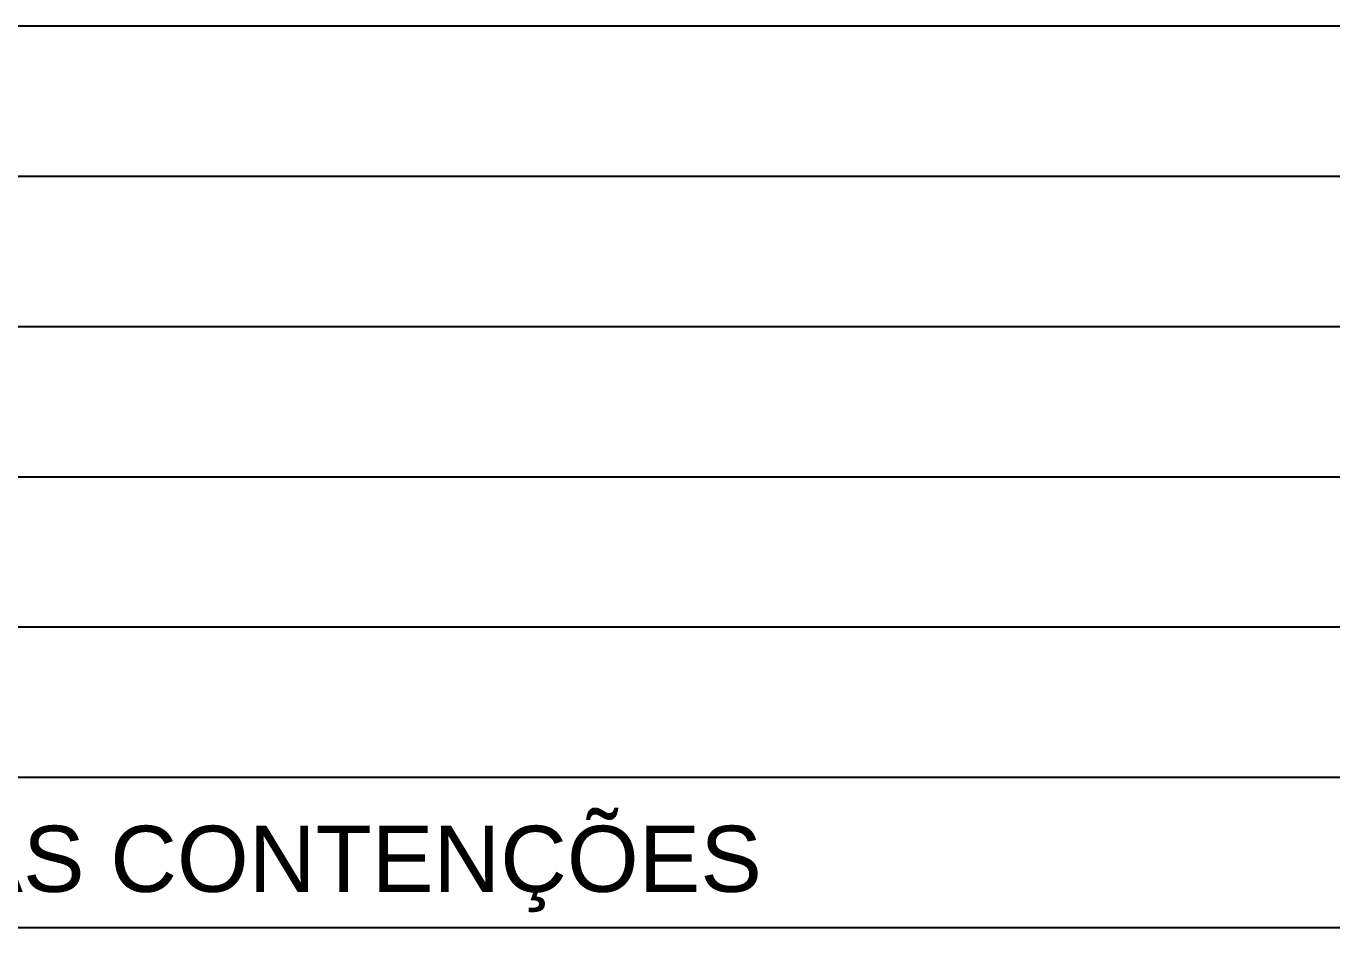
# Model space of a CAD drawing. Header units: millimetres. Extents: x 0 to 7795, y 0 to 4500.
# Drawn here: x 7296.9 to 7514.2, y 784.7 to 934.7 of the extents above; entities that cross this region are included whole.
import ezdxf

# ---------------------------------------------------------------- set-up
doc = ezdxf.new("R2010")
doc.units = ezdxf.units.MM
doc.header["$LTSCALE"] = 50
doc.layers.add('CARIMBO', color=7, linetype='Continuous')
doc.layers.add('TERRENO', color=3, linetype='Continuous', lineweight=30)
doc.styles.add('AR-REF', font='arial.ttf')

msp = doc.modelspace()

# ---------------------------------------------------------------- linework, layer by layer
at = {"layer": 'CARIMBO', "color": 1}
for p, q in [((7746.1, 934.69), (6897.6, 934.69)), ((7746.1, 909.69), (6897.6, 909.69)), ((7746.1, 884.69), (6897.6, 884.69)), ((7746.1, 859.69), (6897.6, 859.69)), ((7746.1, 834.69), (6897.6, 834.69)), ((7746.1, 809.69), (6897.6, 809.69)), ((7746.1, 784.69), (6897.6, 784.69))]:
    msp.add_line(p, q, dxfattribs=at)

# ---------------------------------------------------------------- texts
at = {"layer": 'TERRENO', "linetype": 'ByBlock', "style": 'AR-REF'}
msp.add_text('AJUSTE DA NOMENCLATURA DAS CONTENÇÕES', height=11, dxfattribs=at).set_placement((7053.08, 790.68))

doc.saveas('drawing.dxf')
